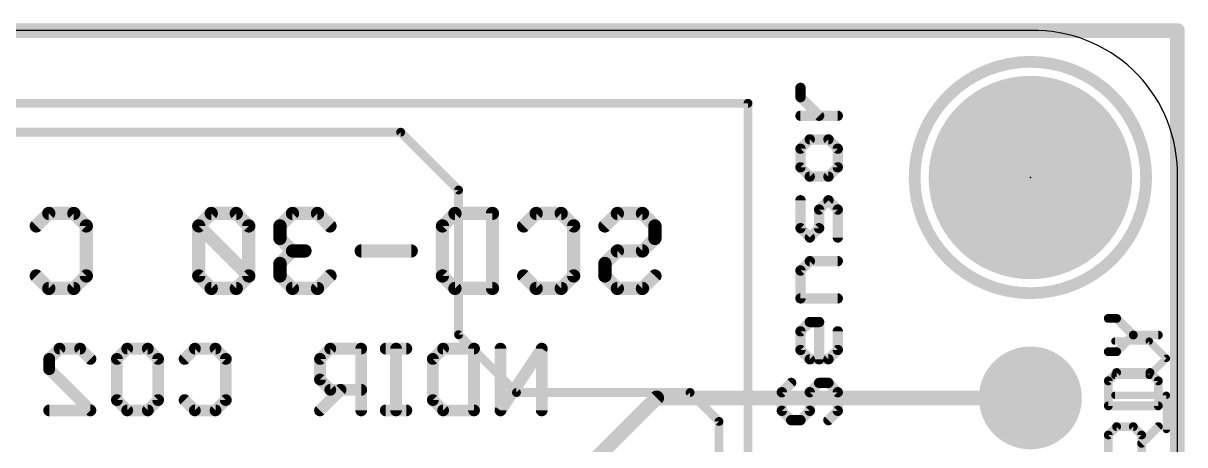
# Model space of a CAD drawing. Extents: x -8.1 to 51, y -8.2 to 25.5.
# Drawn here: x 30.86 to 50.93, y 18.24 to 25.53 of the extents above; entities that cross this region are included whole.
import ezdxf

# ---------------------------------------------------------------- set-up
doc = ezdxf.new("R2010")
doc.units = 0
for name, color, linetype in [('1', 12, 'CONTINUOUS'), ('16', 5, 'CONTINUOUS'), ('17', 110, 'CONTINUOUS'), ('20', 53, 'CONTINUOUS'), ('21', 40, 'CONTINUOUS'), ('22', 6, 'CONTINUOUS'), ('23', 40, 'CONTINUOUS')]:
    doc.layers.add(name, color=color, linetype=linetype)

# ---------------------------------------------------------------- blocks, each defined once
blk = doc.blocks.new('ROUNDP')
at = {"const_width": 0.5}
blk.add_lwpolyline([(0, -0.25, 1), (0, 0.25, 1), (0, -0.25)], format="xyb", dxfattribs=at)

msp = doc.modelspace()

# ---------------------------------------------------------------- linework, layer by layer
at = {"layer": '1', "const_width": 0.254}
for points in [[(50.8, 25.4), (0, 25.4)], [(50.8, 0), (50.8, 25.4)], [(38.481, 15.7266), (41.8044, 19.05)], [(41.8044, 19.05), (48.26, 19.05)]]:
    msp.add_lwpolyline(points, dxfattribs=at)
at = {"layer": '1', "const_width": 0.127}
for points in [[(50.8635, 25.4, 1), (50.7365, 25.4)], [(50.8, 25.3365, 1), (50.8, 25.4635)], [(41.8044, 19.1135, 1), (41.8044, 18.9865)], [(41.8493, 19.0051, 1), (41.7595, 19.0949)], [(48.26, 18.9865, 1), (48.26, 19.1135)]]:
    msp.add_lwpolyline(points, format="xyb", dxfattribs=at)
at = {"layer": '16', "const_width": 0.254}
for points in [[(50.8, 25.4), (0, 25.4)], [(50.8, 0), (50.8, 25.4)]]:
    msp.add_lwpolyline(points, dxfattribs=at)
at = {"layer": '16', "const_width": 0.127}
for points in [[(50.8635, 25.4, 1), (50.7365, 25.4)], [(50.8, 25.3365, 1), (50.8, 25.4635)]]:
    msp.add_lwpolyline(points, format="xyb", dxfattribs=at)
at = {"layer": '20'}
for p, q in [((48.26, 25.4), (2.54, 25.4)), ((50.8, 2.667), (50.8, 22.987))]:
    msp.add_line(p, q, dxfattribs=at)
msp.add_arc((48.3235, 22.9235), 2.4773, 1.4688, 91.4688, dxfattribs=at)
at = {"layer": '21'}
for points, const_width in [([(48.26, 20.86, 1), (48.26, 24.86, 1), (48.26, 20.86)], 0.2032), ([(44.333, 24.4104, 1), (44.2441, 24.4104)], 0.0889), ([(44.32, 24.2809, 1), (44.2572, 24.218)], 0.0889), ([(44.2441, 24.2494, 1), (44.333, 24.2494)], 0.0889), ([(43.4201, 24.143, 1), (43.3439, 24.143)], 0.0762), ([(43.382, 24.1049, 1), (43.382, 24.1811)], 0.0762), ([(44.2886, 23.9719, 1), (44.2886, 23.883)], 0.0889), ([(44.5792, 23.896, 1), (44.642, 23.9589)], 0.0889), ([(44.9326, 23.883, 1), (44.9326, 23.9719)], 0.0889), ([(37.4089, 23.6699, 1), (37.3551, 23.6161)], 0.0762), ([(37.382, 23.6049, 1), (37.382, 23.6811)], 0.0762), ([(44.4496, 23.5634, 1), (44.4496, 23.4745)], 0.0889), ([(44.481, 23.4875, 1), (44.4182, 23.5504)], 0.0889), ([(44.803, 23.5504, 1), (44.7402, 23.4875)], 0.0889), ([(44.7716, 23.4745, 1), (44.7716, 23.5634)], 0.0889), ([(44.333, 23.358, 1), (44.2441, 23.358)], 0.0889), ([(44.2572, 23.3894, 1), (44.32, 23.3265)], 0.0889), ([(44.977, 23.358, 1), (44.8882, 23.358)], 0.0889), ([(44.9012, 23.3265, 1), (44.964, 23.3894)], 0.0889), ([(44.32, 23.0674, 1), (44.2572, 23.0045)], 0.0889), ([(44.2441, 23.036, 1), (44.333, 23.036)], 0.0889), ([(44.8882, 23.036, 1), (44.977, 23.036)], 0.0889), ([(44.964, 23.0045, 1), (44.9012, 23.0674)], 0.0889), ([(44.4496, 22.9194, 1), (44.4496, 22.8305)], 0.0889), ([(44.4182, 22.8435, 1), (44.481, 22.9064)], 0.0889), ([(44.7402, 22.9064, 1), (44.803, 22.8435)], 0.0889), ([(44.7716, 22.8305, 1), (44.7716, 22.9194)], 0.0889), ([(38.4201, 22.643, 1), (38.3439, 22.643)], 0.0762), ([(38.3551, 22.6161, 1), (38.4089, 22.6699)], 0.0762), ([(44.333, 22.4665, 1), (44.2441, 22.4665)], 0.0889), ([(44.803, 22.4979, 1), (44.7402, 22.4351)], 0.0889), ([(44.803, 22.4351, 1), (44.7402, 22.4979)], 0.0889), ([(44.655, 22.3055, 1), (44.5661, 22.3055)], 0.0889), ([(44.5792, 22.3369, 1), (44.642, 22.2741)], 0.0889), ([(44.977, 22.3055, 1), (44.8882, 22.3055)], 0.0889), ([(44.9012, 22.2741, 1), (44.964, 22.3369)], 0.0889), ([(44.32, 22.0149, 1), (44.2572, 21.9521)], 0.0889), ([(44.642, 21.9521, 1), (44.5792, 22.0149)], 0.0889), ([(44.2441, 21.9835, 1), (44.333, 21.9835)], 0.0889), ([(44.4182, 21.8539, 1), (44.481, 21.7911)], 0.0889), ([(44.4182, 21.7911, 1), (44.481, 21.8539)], 0.0889), ([(44.5661, 21.9835, 1), (44.655, 21.9835)], 0.0889), ([(44.8882, 21.8225, 1), (44.977, 21.8225)], 0.0889), ([(44.4496, 21.4585, 1), (44.4496, 21.3696)], 0.0889), ([(44.481, 21.3826, 1), (44.4182, 21.4455)], 0.0889), ([(44.9326, 21.3696, 1), (44.9326, 21.4585)], 0.0889), ([(44.333, 21.2531, 1), (44.2441, 21.2531)], 0.0889), ([(44.2572, 21.2845, 1), (44.32, 21.2216)], 0.0889), ([(44.2886, 20.8145, 1), (44.2886, 20.7256)], 0.0889), ([(44.2441, 20.77, 1), (44.333, 20.77)], 0.0889), ([(44.9326, 20.7256, 1), (44.9326, 20.8145)], 0.0889), ([(49.6055, 20.4623, 1), (49.6055, 20.3861)], 0.0762), ([(49.7765, 20.4511, 1), (49.7226, 20.3972)], 0.0762), ([(49.7495, 20.3861, 1), (49.7495, 20.4623)], 0.0762), ([(44.333, 20.2006, 1), (44.2441, 20.2006)], 0.0889), ([(44.2572, 20.232, 1), (44.32, 20.1692)], 0.0889), ([(44.4496, 20.4061, 1), (44.4496, 20.3171)], 0.0889), ([(44.481, 20.3302, 1), (44.4182, 20.393)], 0.0889), ([(44.655, 20.3616, 1), (44.5661, 20.3616)], 0.0889), ([(44.6106, 20.3171, 1), (44.6106, 20.4061)], 0.0889), ([(44.977, 20.2006, 1), (44.8882, 20.2006)], 0.0889), ([(38.3439, 20.143, 1), (38.4201, 20.143)], 0.0762), ([(38.4089, 20.1699, 1), (38.3551, 20.1161)], 0.0762), ([(50.0376, 20.1742, 1), (50.0376, 20.098)], 0.0762), ([(50.0646, 20.1091, 1), (50.0107, 20.163)], 0.0762), ([(50.0107, 20.1091, 1), (50.0646, 20.163)], 0.0762), ([(50.4698, 20.098, 1), (50.4698, 20.1742)], 0.0762), ([(44.32, 19.91, 1), (44.2572, 19.8472)], 0.0889), ([(44.2441, 19.8786, 1), (44.333, 19.8786)], 0.0889), ([(44.8882, 19.8786, 1), (44.977, 19.8786)], 0.0889), ([(44.964, 19.8472, 1), (44.9012, 19.91)], 0.0889), ([(49.6055, 19.8861, 1), (49.6055, 19.8099)], 0.0762), ([(49.7226, 19.8749, 1), (49.7765, 19.821)], 0.0762), ([(49.7495, 19.8099, 1), (49.7495, 19.8861)], 0.0762), ([(44.4496, 19.762, 1), (44.4496, 19.6731)], 0.0889), ([(44.4182, 19.6862, 1), (44.481, 19.749)], 0.0889), ([(44.5661, 19.7176, 1), (44.655, 19.7176)], 0.0889), ([(44.7402, 19.749, 1), (44.803, 19.6862)], 0.0889), ([(44.7716, 19.6731, 1), (44.7716, 19.762)], 0.0889), ([(49.7495, 19.5268, 1), (49.7495, 19.4506)], 0.0762), ([(49.7765, 19.4617, 1), (49.7226, 19.5156)], 0.0762), ([(50.3527, 19.5156, 1), (50.2988, 19.4617)], 0.0762), ([(50.3257, 19.4506, 1), (50.3257, 19.5268)], 0.0762), ([(44.159, 19.2777, 1), (44.0962, 19.3406)], 0.0889), ([(44.6106, 19.3536, 1), (44.6106, 19.2647)], 0.0889), ([(44.642, 19.2777, 1), (44.5792, 19.3406)], 0.0889), ([(44.803, 19.3406, 1), (44.7402, 19.2777)], 0.0889), ([(44.7716, 19.2647, 1), (44.7716, 19.3536)], 0.0889), ([(49.5785, 19.3716, 1), (49.6324, 19.3177)], 0.0762), ([(49.6436, 19.3446, 1), (49.5674, 19.3446)], 0.0762), ([(50.5079, 19.3446, 1), (50.4317, 19.3446)], 0.0762), ([(50.4429, 19.3177, 1), (50.4967, 19.3716)], 0.0762), ([(39.382, 19.1811, 1), (39.382, 19.1049)], 0.0762), ([(39.3551, 19.1161, 1), (39.4089, 19.1699)], 0.0762), ([(42.4089, 19.1699, 1), (42.3551, 19.1161)], 0.0762), ([(42.382, 19.1049, 1), (42.382, 19.1811)], 0.0762), ([(43.9351, 19.1796, 1), (43.998, 19.1167)], 0.0889), ([(44.011, 19.1481, 1), (43.9221, 19.1481)], 0.0889), ([(44.494, 19.1481, 1), (44.4051, 19.1481)], 0.0889), ([(44.4182, 19.1796, 1), (44.481, 19.1167)], 0.0889), ([(44.977, 19.1481, 1), (44.8882, 19.1481)], 0.0889), ([(44.9012, 19.1167, 1), (44.964, 19.1796)], 0.0889), ([(43.998, 18.8576, 1), (43.9351, 18.7947)], 0.0889), ([(43.9221, 18.8261, 1), (44.011, 18.8261)], 0.0889), ([(44.4051, 18.8261, 1), (44.494, 18.8261)], 0.0889), ([(44.481, 18.7947, 1), (44.4182, 18.8576)], 0.0889), ([(44.8882, 18.8261, 1), (44.977, 18.8261)], 0.0889), ([(44.964, 18.7947, 1), (44.9012, 18.8576)], 0.0889), ([(49.6055, 18.9505, 1), (49.6055, 18.8743)], 0.0762), ([(49.5674, 18.9124, 1), (49.6436, 18.9124)], 0.0762), ([(50.4317, 18.9124, 1), (50.5079, 18.9124)], 0.0762), ([(50.4698, 18.8743, 1), (50.4698, 18.9505)], 0.0762), ([(42.9201, 18.643, 1), (42.8439, 18.643)], 0.0762), ([(42.8551, 18.6161, 1), (42.9089, 18.6699)], 0.0762), ([(44.1276, 18.7096, 1), (44.1276, 18.6207)], 0.0889), ([(44.0962, 18.6337, 1), (44.159, 18.6966)], 0.0889), ([(44.2572, 18.6966, 1), (44.32, 18.6337)], 0.0889), ([(44.2886, 18.6207, 1), (44.2886, 18.7096)], 0.0889), ([(44.7402, 18.6966, 1), (44.803, 18.6337)], 0.0889), ([(49.5785, 18.436, 1), (49.6324, 18.3821)], 0.0762), ([(49.6436, 18.4091, 1), (49.5674, 18.4091)], 0.0762), ([(49.7495, 18.5912, 1), (49.7495, 18.515)], 0.0762), ([(49.7765, 18.5262, 1), (49.7226, 18.5801)], 0.0762), ([(50.0646, 18.5801, 1), (50.0107, 18.5262)], 0.0762), ([(50.0376, 18.515, 1), (50.0376, 18.5912)], 0.0762), ([(50.2198, 18.4091, 1), (50.1436, 18.4091)], 0.0762), ([(50.1547, 18.3821, 1), (50.2086, 18.436)], 0.0762), ([(50.4967, 18.5262, 1), (50.4429, 18.5801)], 0.0762), ([(50.1547, 18.292, 1), (50.2086, 18.2381)], 0.0762)]:
    msp.add_lwpolyline(points, format="xyb", dxfattribs=dict(at, const_width=const_width))
for points, const_width in [([(44.2886, 24.2494), (44.2886, 24.4104)], 0.1778), ([(44.6106, 23.9274), (44.2886, 24.2494)], 0.1778), ([(8.382, 24.143), (43.382, 24.143)], 0.1524), ([(43.382, 24.143), (43.382, 1.143)], 0.1524), ([(44.9326, 23.9274), (44.2886, 23.9274)], 0.1778), ([(13.382, 23.643), (37.382, 23.643)], 0.1524), ([(37.382, 23.643), (38.382, 22.643)], 0.1524), ([(44.4496, 23.519), (44.2886, 23.358)], 0.1778), ([(44.7716, 23.519), (44.4496, 23.519)], 0.1778), ([(44.9326, 23.358), (44.7716, 23.519)], 0.1778), ([(44.2886, 23.358), (44.2886, 23.036)], 0.1778), ([(44.9326, 23.036), (44.9326, 23.358)], 0.1778), ([(44.2886, 23.036), (44.4496, 22.875)], 0.1778), ([(44.7716, 22.875), (44.9326, 23.036)], 0.1778), ([(44.4496, 22.875), (44.7716, 22.875)], 0.1778), ([(38.382, 22.643), (38.382, 20.143)], 0.1524), ([(44.2886, 21.9835), (44.2886, 22.4665)], 0.1778), ([(44.7716, 22.4665), (44.6106, 22.3055)], 0.1778), ([(44.9326, 22.3055), (44.7716, 22.4665)], 0.1778), ([(44.6106, 22.3055), (44.6106, 21.9835)], 0.1778), ([(44.9326, 21.8225), (44.9326, 22.3055)], 0.1778), ([(44.4496, 21.8225), (44.2886, 21.9835)], 0.1778), ([(44.6106, 21.9835), (44.4496, 21.8225)], 0.1778), ([(44.2886, 21.2531), (44.4496, 21.4141)], 0.1778), ([(44.4496, 21.4141), (44.9326, 21.4141)], 0.1778), ([(44.2886, 20.77), (44.2886, 21.2531)], 0.1778), ([(44.9326, 20.77), (44.2886, 20.77)], 0.1778), ([(49.7495, 20.4242), (49.6055, 20.4242)], 0.1524), ([(50.0376, 20.1361), (49.7495, 20.4242)], 0.1524), ([(44.2886, 20.2006), (44.4496, 20.3616)], 0.1778), ([(44.2886, 19.8786), (44.2886, 20.2006)], 0.1778), ([(44.4496, 20.3616), (44.6106, 20.3616)], 0.1778), ([(44.6106, 20.3616), (44.6106, 19.7176)], 0.1778), ([(44.9326, 20.2006), (44.9326, 19.8786)], 0.1778), ([(38.382, 20.143), (39.382, 19.143)], 0.1524), ([(49.7495, 19.848), (50.0376, 20.1361)], 0.1524), ([(50.0376, 20.1361), (50.4698, 20.1361)], 0.1524), ([(44.4496, 19.7176), (44.2886, 19.8786)], 0.1778), ([(44.9326, 19.8786), (44.7716, 19.7176)], 0.1778), ([(49.6055, 19.848), (49.7495, 19.848)], 0.1524), ([(44.7716, 19.7176), (44.4496, 19.7176)], 0.1778), ([(49.7495, 19.4887), (49.6055, 19.3446)], 0.1524), ([(50.3257, 19.4887), (49.7495, 19.4887)], 0.1524), ([(50.4698, 19.3446), (50.3257, 19.4887)], 0.1524), ([(44.1276, 19.3091), (43.9666, 19.1481)], 0.1778), ([(44.4496, 19.1481), (44.6106, 19.3091)], 0.1778), ([(44.6106, 19.3091), (44.7716, 19.3091)], 0.1778), ([(44.7716, 19.3091), (44.9326, 19.1481)], 0.1778), ([(49.6055, 19.3446), (49.6055, 18.9124)], 0.1524), ([(50.4698, 18.9124), (50.4698, 19.3446)], 0.1524), ([(39.382, 19.143), (42.382, 19.143)], 0.1524), ([(42.382, 19.143), (42.882, 18.643)], 0.1524), ([(43.9666, 19.1481), (43.9666, 18.8261)], 0.1778), ([(44.4496, 18.8261), (44.4496, 19.1481)], 0.1778), ([(44.9326, 19.1481), (44.9326, 18.8261)], 0.1778), ([(43.9666, 18.8261), (44.1276, 18.6651)], 0.1778), ([(44.2886, 18.6651), (44.4496, 18.8261)], 0.1778), ([(44.9326, 18.8261), (44.7716, 18.6651)], 0.1778), ([(49.6055, 18.9124), (50.4698, 18.9124)], 0.1524), ([(42.882, 18.643), (42.882, 13.143)], 0.1524), ([(44.1276, 18.6651), (44.2886, 18.6651)], 0.1778), ([(49.6055, 18.4091), (49.7495, 18.5531)], 0.1524), ([(49.6055, 17.9769), (49.6055, 18.4091)], 0.1524), ([(49.7495, 18.5531), (50.0376, 18.5531)], 0.1524), ([(50.0376, 18.5531), (50.1817, 18.4091)], 0.1524), ([(50.1817, 18.265), (50.4698, 18.5531)], 0.1524), ([(50.1817, 18.4091), (50.1817, 17.9769)], 0.1524)]:
    msp.add_lwpolyline(points, dxfattribs=dict(at, const_width=const_width))
at = {"layer": '22'}
for points, const_width in [([(31.0869, 22.0227), (31.303, 22.2388)], 0.2286), ([(31.303, 22.2388), (31.7352, 22.2388)], 0.2286), ([(31.7352, 22.2388), (31.9513, 22.0227)], 0.2286), ([(34.1096, 22.2388), (33.8935, 22.0227)], 0.2286), ([(34.5418, 22.2388), (34.1096, 22.2388)], 0.2286), ([(34.7578, 22.0227), (34.5418, 22.2388)], 0.2286), ([(35.5129, 22.2388), (35.2968, 22.0227)], 0.2286), ([(35.945, 22.2388), (35.5129, 22.2388)], 0.2286), ([(36.1611, 22.0227), (35.945, 22.2388)], 0.2286), ([(38.1033, 22.0227), (38.3194, 22.2388)], 0.2286), ([(38.3194, 22.2388), (38.9677, 22.2388)], 0.2286), ([(38.9677, 22.2388), (38.9677, 20.9423)], 0.2286), ([(39.5066, 22.0227), (39.7227, 22.2388)], 0.2286), ([(39.7227, 22.2388), (40.1549, 22.2388)], 0.2286), ([(40.1549, 22.2388), (40.371, 22.0227)], 0.2286), ([(40.9099, 22.0227), (41.126, 22.2388)], 0.2286), ([(41.126, 22.2388), (41.5581, 22.2388)], 0.2286), ([(41.5581, 22.2388), (41.7742, 22.0227)], 0.2286), ([(31.9513, 22.0227), (31.9513, 21.1584)], 0.2286), ([(33.8935, 22.0227), (33.8935, 21.1584)], 0.2286), ([(34.7578, 21.1584), (33.8935, 22.0227)], 0.2286), ([(34.7578, 21.1584), (34.7578, 22.0227)], 0.2286), ([(35.2968, 22.0227), (35.2968, 21.8066)], 0.2286), ([(38.1033, 21.1584), (38.1033, 22.0227)], 0.2286), ([(40.371, 22.0227), (40.371, 21.1584)], 0.2286), ([(41.7742, 22.0227), (41.7742, 21.8066)], 0.2286), ([(35.2968, 21.8066), (35.5129, 21.5906)], 0.2286), ([(41.7742, 21.8066), (41.5581, 21.5906)], 0.2286), ([(35.5129, 21.5906), (35.2968, 21.3745)], 0.2286), ([(35.5129, 21.5906), (35.729, 21.5906)], 0.2286), ([(37.5644, 21.5906), (36.7001, 21.5906)], 0.2286), ([(41.126, 21.5906), (40.9099, 21.3745)], 0.2286), ([(41.5581, 21.5906), (41.126, 21.5906)], 0.2286), ([(35.2968, 21.3745), (35.2968, 21.1584)], 0.2286), ([(40.9099, 21.3745), (40.9099, 21.1584)], 0.2286), ([(31.303, 20.9423), (31.0869, 21.1584)], 0.2286), ([(31.9513, 21.1584), (31.7352, 20.9423)], 0.2286), ([(33.8935, 21.1584), (34.1096, 20.9423)], 0.2286), ([(34.5418, 20.9423), (34.7578, 21.1584)], 0.2286), ([(35.2968, 21.1584), (35.5129, 20.9423)], 0.2286), ([(35.945, 20.9423), (36.1611, 21.1584)], 0.2286), ([(38.3194, 20.9423), (38.1033, 21.1584)], 0.2286), ([(39.7227, 20.9423), (39.5066, 21.1584)], 0.2286), ([(40.371, 21.1584), (40.1549, 20.9423)], 0.2286), ([(40.9099, 21.1584), (41.126, 20.9423)], 0.2286), ([(41.5581, 20.9423), (41.7742, 21.1584)], 0.2286), ([(31.7352, 20.9423), (31.303, 20.9423)], 0.2286), ([(34.1096, 20.9423), (34.5418, 20.9423)], 0.2286), ([(35.5129, 20.9423), (35.945, 20.9423)], 0.2286), ([(38.9677, 20.9423), (38.3194, 20.9423)], 0.2286), ([(40.1549, 20.9423), (39.7227, 20.9423)], 0.2286), ([(41.126, 20.9423), (41.5581, 20.9423)], 0.2286), ([(49.7197, 20.0314), (50.3129, 20.0314)], 0.127), ([(50.3129, 20.0314), (50.6095, 19.7348)], 0.127), ([(31.3107, 19.7239), (31.4886, 19.9018)], 0.2032), ([(31.4886, 19.9018), (31.8445, 19.9018)], 0.2032), ([(31.8445, 19.9018), (32.0225, 19.7239)], 0.2032), ([(32.4801, 19.7239), (32.658, 19.9018)], 0.2032), ([(32.658, 19.9018), (33.0139, 19.9018)], 0.2032), ([(33.0139, 19.9018), (33.1919, 19.7239)], 0.2032), ([(33.6495, 19.7239), (33.8274, 19.9018)], 0.2032), ([(33.8274, 19.9018), (34.1833, 19.9018)], 0.2032), ([(34.1833, 19.9018), (34.3613, 19.7239)], 0.2032), ([(36.1662, 19.9018), (35.9882, 19.7239)], 0.2032), ([(36.7001, 19.9018), (36.1662, 19.9018)], 0.2032), ([(36.7001, 18.8341), (36.7001, 19.9018)], 0.2032), ([(37.4796, 19.9018), (37.1237, 19.9018)], 0.2032), ([(37.3017, 18.8341), (37.3017, 19.9018)], 0.2032), ([(37.9372, 19.7239), (38.1152, 19.9018)], 0.2032), ([(38.1152, 19.9018), (38.649, 19.9018)], 0.2032), ([(38.649, 19.9018), (38.649, 18.8341)], 0.2032), ([(39.8184, 19.9018), (39.1066, 18.8341)], 0.2032), ([(39.1066, 18.8341), (39.1066, 19.9018)], 0.2032), ([(39.8184, 18.8341), (39.8184, 19.9018)], 0.2032), ([(31.3107, 19.5459), (31.3107, 19.7239)], 0.2032), ([(32.4801, 19.0121), (32.4801, 19.7239)], 0.2032), ([(33.1919, 19.7239), (33.1919, 19.0121)], 0.2032), ([(34.3613, 19.7239), (34.3613, 19.0121)], 0.2032), ([(35.9882, 19.7239), (35.9882, 19.368)], 0.2032), ([(37.9372, 19.0121), (37.9372, 19.7239)], 0.2032), ([(50.6095, 19.7348), (50.3129, 19.4382)], 0.127), ([(32.0225, 18.8341), (31.3107, 19.5459)], 0.2032), ([(35.9882, 19.368), (36.1662, 19.19)], 0.2032), ([(50.3129, 19.4382), (49.7197, 19.4382)], 0.127), ([(36.3441, 19.19), (35.9882, 18.8341)], 0.2032), ([(36.1662, 19.19), (36.7001, 19.19)], 0.2032), ([(32.658, 18.8341), (32.4801, 19.0121)], 0.2032), ([(33.1919, 19.0121), (33.0139, 18.8341)], 0.2032), ([(33.8274, 18.8341), (33.6495, 19.0121)], 0.2032), ([(34.3613, 19.0121), (34.1833, 18.8341)], 0.2032), ([(38.1152, 18.8341), (37.9372, 19.0121)], 0.2032), ([(49.7197, 19.0959), (50.6095, 19.0959)], 0.127), ([(50.6095, 19.0959), (50.6095, 18.5027)], 0.127), ([(31.3107, 18.8341), (32.0225, 18.8341)], 0.2032), ([(33.0139, 18.8341), (32.658, 18.8341)], 0.2032), ([(34.1833, 18.8341), (33.8274, 18.8341)], 0.2032), ([(37.4796, 18.8341), (37.1237, 18.8341)], 0.2032), ([(38.649, 18.8341), (38.1152, 18.8341)], 0.2032)]:
    msp.add_lwpolyline(points, dxfattribs=dict(at, const_width=const_width))
for points, const_width in [([(31.303, 22.296, 1), (31.303, 22.1817)], 0.1143), ([(31.3434, 22.1984, 1), (31.2626, 22.2792)], 0.1143), ([(31.7756, 22.2792, 1), (31.6948, 22.1984)], 0.1143), ([(31.7352, 22.1817, 1), (31.7352, 22.296)], 0.1143), ([(34.1096, 22.296, 1), (34.1096, 22.1817)], 0.1143), ([(34.15, 22.1984, 1), (34.0692, 22.2792)], 0.1143), ([(34.5822, 22.2792, 1), (34.5013, 22.1984)], 0.1143), ([(34.5418, 22.1817, 1), (34.5418, 22.296)], 0.1143), ([(35.5129, 22.296, 1), (35.5129, 22.1817)], 0.1143), ([(35.5533, 22.1984, 1), (35.4725, 22.2792)], 0.1143), ([(35.9854, 22.2792, 1), (35.9046, 22.1984)], 0.1143), ([(35.945, 22.1817, 1), (35.945, 22.296)], 0.1143), ([(38.3194, 22.296, 1), (38.3194, 22.1817)], 0.1143), ([(38.3598, 22.1984, 1), (38.279, 22.2792)], 0.1143), ([(39.0248, 22.2388, 1), (38.9105, 22.2388)], 0.1143), ([(38.9677, 22.1817, 1), (38.9677, 22.296)], 0.1143), ([(39.7227, 22.296, 1), (39.7227, 22.1817)], 0.1143), ([(39.7631, 22.1984, 1), (39.6823, 22.2792)], 0.1143), ([(40.1953, 22.2792, 1), (40.1145, 22.1984)], 0.1143), ([(40.1549, 22.1817, 1), (40.1549, 22.296)], 0.1143), ([(41.126, 22.296, 1), (41.126, 22.1817)], 0.1143), ([(41.1664, 22.1984, 1), (41.0856, 22.2792)], 0.1143), ([(41.5986, 22.2792, 1), (41.5177, 22.1984)], 0.1143), ([(41.5581, 22.1817, 1), (41.5581, 22.296)], 0.1143), ([(31.0465, 22.0631, 1), (31.1274, 21.9823)], 0.1143), ([(32.0084, 22.0227, 1), (31.8941, 22.0227)], 0.1143), ([(31.9109, 21.9823, 1), (31.9917, 22.0631)], 0.1143), ([(33.9507, 22.0227, 1), (33.8364, 22.0227)], 0.1143), ([(33.9339, 22.0631, 1), (33.8531, 21.9823)], 0.1143), ([(33.8531, 22.0631, 1), (33.9339, 21.9823)], 0.1143), ([(34.815, 22.0227, 1), (34.7007, 22.0227)], 0.1143), ([(34.7174, 21.9823, 1), (34.7983, 22.0631)], 0.1143), ([(35.3539, 22.0227, 1), (35.2396, 22.0227)], 0.1143), ([(35.2564, 22.0631, 1), (35.3372, 21.9823)], 0.1143), ([(36.1207, 21.9823, 1), (36.2015, 22.0631)], 0.1143), ([(38.1605, 22.0227, 1), (38.0462, 22.0227)], 0.1143), ([(38.0629, 22.0631, 1), (38.1437, 21.9823)], 0.1143), ([(39.4662, 22.0631, 1), (39.547, 21.9823)], 0.1143), ([(40.4281, 22.0227, 1), (40.3138, 22.0227)], 0.1143), ([(40.3305, 21.9823, 1), (40.4114, 22.0631)], 0.1143), ([(40.8695, 22.0631, 1), (40.9503, 21.9823)], 0.1143), ([(41.8314, 22.0227, 1), (41.7171, 22.0227)], 0.1143), ([(41.7338, 21.9823, 1), (41.8146, 22.0631)], 0.1143), ([(35.3372, 21.847, 1), (35.2564, 21.7662)], 0.1143), ([(41.8146, 21.7662, 1), (41.7338, 21.847)], 0.1143), ([(35.2396, 21.8066, 1), (35.3539, 21.8066)], 0.1143), ([(35.5129, 21.6477, 1), (35.5129, 21.5334)], 0.1143), ([(35.5533, 21.5501, 1), (35.4725, 21.631)], 0.1143), ([(35.4725, 21.5501, 1), (35.5533, 21.631)], 0.1143), ([(35.729, 21.5334, 1), (35.729, 21.6477)], 0.1143), ([(36.7001, 21.6477, 1), (36.7001, 21.5334)], 0.1143), ([(37.5644, 21.5334, 1), (37.5644, 21.6477)], 0.1143), ([(41.126, 21.6477, 1), (41.126, 21.5334)], 0.1143), ([(41.1664, 21.5501, 1), (41.0856, 21.631)], 0.1143), ([(41.5177, 21.631, 1), (41.5986, 21.5501)], 0.1143), ([(41.5581, 21.5334, 1), (41.5581, 21.6477)], 0.1143), ([(41.7171, 21.8066, 1), (41.8314, 21.8066)], 0.1143), ([(35.3539, 21.3745, 1), (35.2396, 21.3745)], 0.1143), ([(35.2564, 21.4149, 1), (35.3372, 21.3341)], 0.1143), ([(40.967, 21.3745, 1), (40.8527, 21.3745)], 0.1143), ([(40.8695, 21.4149, 1), (40.9503, 21.3341)], 0.1143), ([(31.1274, 21.1988, 1), (31.0465, 21.118)], 0.1143), ([(31.9917, 21.118, 1), (31.9109, 21.1988)], 0.1143), ([(33.9339, 21.1988, 1), (33.8531, 21.118)], 0.1143), ([(34.7983, 21.118, 1), (34.7174, 21.1988)], 0.1143), ([(35.3372, 21.1988, 1), (35.2564, 21.118)], 0.1143), ([(36.2015, 21.118, 1), (36.1207, 21.1988)], 0.1143), ([(38.1437, 21.1988, 1), (38.0629, 21.118)], 0.1143), ([(39.547, 21.1988, 1), (39.4662, 21.118)], 0.1143), ([(40.4114, 21.118, 1), (40.3305, 21.1988)], 0.1143), ([(40.9503, 21.1988, 1), (40.8695, 21.118)], 0.1143), ([(41.8146, 21.118, 1), (41.7338, 21.1988)], 0.1143), ([(31.8941, 21.1584, 1), (32.0084, 21.1584)], 0.1143), ([(33.8364, 21.1584, 1), (33.9507, 21.1584)], 0.1143), ([(34.7007, 21.1584, 1), (34.815, 21.1584)], 0.1143), ([(34.7174, 21.118, 1), (34.7983, 21.1988)], 0.1143), ([(35.2396, 21.1584, 1), (35.3539, 21.1584)], 0.1143), ([(38.0462, 21.1584, 1), (38.1605, 21.1584)], 0.1143), ([(40.3138, 21.1584, 1), (40.4281, 21.1584)], 0.1143), ([(40.8527, 21.1584, 1), (40.967, 21.1584)], 0.1143), ([(31.303, 20.9994, 1), (31.303, 20.8851)], 0.1143), ([(31.2626, 20.9019, 1), (31.3434, 20.9827)], 0.1143), ([(31.6948, 20.9827, 1), (31.7756, 20.9019)], 0.1143), ([(31.7352, 20.8851, 1), (31.7352, 20.9994)], 0.1143), ([(34.1096, 20.9994, 1), (34.1096, 20.8851)], 0.1143), ([(34.0692, 20.9019, 1), (34.15, 20.9827)], 0.1143), ([(34.5013, 20.9827, 1), (34.5822, 20.9019)], 0.1143), ([(34.5418, 20.8851, 1), (34.5418, 20.9994)], 0.1143), ([(35.5129, 20.9994, 1), (35.5129, 20.8851)], 0.1143), ([(35.4725, 20.9019, 1), (35.5533, 20.9827)], 0.1143), ([(35.9046, 20.9827, 1), (35.9854, 20.9019)], 0.1143), ([(35.945, 20.8851, 1), (35.945, 20.9994)], 0.1143), ([(38.3194, 20.9994, 1), (38.3194, 20.8851)], 0.1143), ([(38.279, 20.9019, 1), (38.3598, 20.9827)], 0.1143), ([(38.9105, 20.9423, 1), (39.0248, 20.9423)], 0.1143), ([(38.9677, 20.8851, 1), (38.9677, 20.9994)], 0.1143), ([(39.7227, 20.9994, 1), (39.7227, 20.8851)], 0.1143), ([(39.6823, 20.9019, 1), (39.7631, 20.9827)], 0.1143), ([(40.1145, 20.9827, 1), (40.1953, 20.9019)], 0.1143), ([(40.1549, 20.8851, 1), (40.1549, 20.9994)], 0.1143), ([(41.126, 20.9994, 1), (41.126, 20.8851)], 0.1143), ([(41.0856, 20.9019, 1), (41.1664, 20.9827)], 0.1143), ([(41.5177, 20.9827, 1), (41.5986, 20.9019)], 0.1143), ([(41.5581, 20.8851, 1), (41.5581, 20.9994)], 0.1143), ([(49.7197, 20.0631, 1), (49.7197, 19.9996)], 0.0635), ([(50.3354, 20.0538, 1), (50.2905, 20.0089)], 0.0635), ([(50.3129, 19.9996, 1), (50.3129, 20.0631)], 0.0635), ([(31.4886, 19.9526, 1), (31.4886, 19.851)], 0.1016), ([(31.5245, 19.8659, 1), (31.4527, 19.9377)], 0.1016), ([(31.8804, 19.9377, 1), (31.8086, 19.8659)], 0.1016), ([(31.8445, 19.851, 1), (31.8445, 19.9526)], 0.1016), ([(32.658, 19.9526, 1), (32.658, 19.851)], 0.1016), ([(32.6939, 19.8659, 1), (32.6221, 19.9377)], 0.1016), ([(33.0498, 19.9377, 1), (32.978, 19.8659)], 0.1016), ([(33.0139, 19.851, 1), (33.0139, 19.9526)], 0.1016), ([(33.8274, 19.9526, 1), (33.8274, 19.851)], 0.1016), ([(33.8633, 19.8659, 1), (33.7915, 19.9377)], 0.1016), ([(34.2192, 19.9377, 1), (34.1474, 19.8659)], 0.1016), ([(34.1833, 19.851, 1), (34.1833, 19.9526)], 0.1016), ([(36.1662, 19.9526, 1), (36.1662, 19.851)], 0.1016), ([(36.2021, 19.8659, 1), (36.1303, 19.9377)], 0.1016), ([(36.7509, 19.9018, 1), (36.6493, 19.9018)], 0.1016), ([(36.7001, 19.851, 1), (36.7001, 19.9526)], 0.1016), ([(37.1237, 19.9526, 1), (37.1237, 19.851)], 0.1016), ([(37.3525, 19.9018, 1), (37.2509, 19.9018)], 0.1016), ([(37.4796, 19.851, 1), (37.4796, 19.9526)], 0.1016), ([(38.1152, 19.9526, 1), (38.1152, 19.851)], 0.1016), ([(38.1511, 19.8659, 1), (38.0793, 19.9377)], 0.1016), ([(38.6998, 19.9018, 1), (38.5982, 19.9018)], 0.1016), ([(38.649, 19.851, 1), (38.649, 19.9526)], 0.1016), ([(39.1574, 19.9018, 1), (39.0558, 19.9018)], 0.1016), ([(39.8692, 19.9018, 1), (39.7676, 19.9018)], 0.1016), ([(39.8607, 19.8736, 1), (39.7762, 19.93)], 0.1016), ([(31.2747, 19.7598, 1), (31.3466, 19.6879)], 0.1016), ([(31.3615, 19.7239, 1), (31.2599, 19.7239)], 0.1016), ([(31.9865, 19.6879, 1), (32.0584, 19.7598)], 0.1016), ([(32.4441, 19.7598, 1), (32.516, 19.6879)], 0.1016), ([(32.5309, 19.7239, 1), (32.4293, 19.7239)], 0.1016), ([(33.2427, 19.7239, 1), (33.1411, 19.7239)], 0.1016), ([(33.1559, 19.6879, 1), (33.2278, 19.7598)], 0.1016), ([(33.6135, 19.7598, 1), (33.6854, 19.6879)], 0.1016), ([(34.4121, 19.7239, 1), (34.3105, 19.7239)], 0.1016), ([(34.3253, 19.6879, 1), (34.3972, 19.7598)], 0.1016), ([(36.039, 19.7239, 1), (35.9374, 19.7239)], 0.1016), ([(35.9523, 19.7598, 1), (36.0242, 19.6879)], 0.1016), ([(37.988, 19.7239, 1), (37.8864, 19.7239)], 0.1016), ([(37.9013, 19.7598, 1), (37.9732, 19.6879)], 0.1016), ([(50.632, 19.7123, 1), (50.587, 19.7572)], 0.0635), ([(50.587, 19.7123, 1), (50.632, 19.7572)], 0.0635), ([(31.3466, 19.5818, 1), (31.2747, 19.51)], 0.1016), ([(31.2599, 19.5459, 1), (31.3615, 19.5459)], 0.1016), ([(36.0242, 19.4039, 1), (35.9523, 19.332)], 0.1016), ([(49.7197, 19.47, 1), (49.7197, 19.4065)], 0.0635), ([(50.2905, 19.4607, 1), (50.3354, 19.4158)], 0.0635), ([(50.3129, 19.4065, 1), (50.3129, 19.47)], 0.0635), ([(35.9374, 19.368, 1), (36.039, 19.368)], 0.1016), ([(36.1662, 19.2408, 1), (36.1662, 19.1392)], 0.1016), ([(36.1303, 19.1541, 1), (36.2021, 19.2259)], 0.1016), ([(36.3801, 19.1541, 1), (36.3082, 19.2259)], 0.1016), ([(36.7001, 19.1392, 1), (36.7001, 19.2408)], 0.1016), ([(32.516, 19.048, 1), (32.4441, 18.9761)], 0.1016), ([(32.4293, 19.0121, 1), (32.5309, 19.0121)], 0.1016), ([(33.1411, 19.0121, 1), (33.2427, 19.0121)], 0.1016), ([(33.2278, 18.9761, 1), (33.1559, 19.048)], 0.1016), ([(33.6854, 19.048, 1), (33.6135, 18.9761)], 0.1016), ([(34.3105, 19.0121, 1), (34.4121, 19.0121)], 0.1016), ([(34.3972, 18.9761, 1), (34.3253, 19.048)], 0.1016), ([(37.9732, 19.048, 1), (37.9013, 18.9761)], 0.1016), ([(37.8864, 19.0121, 1), (37.988, 19.0121)], 0.1016), ([(49.7197, 19.1276, 1), (49.7197, 19.0641)], 0.0635), ([(50.6413, 19.0959, 1), (50.5778, 19.0959)], 0.0635), ([(50.6095, 19.0641, 1), (50.6095, 19.1276)], 0.0635), ([(31.3107, 18.8849, 1), (31.3107, 18.7833)], 0.1016), ([(31.9865, 18.7982, 1), (32.0584, 18.87)], 0.1016), ([(32.0225, 18.7833, 1), (32.0225, 18.8849)], 0.1016), ([(32.658, 18.8849, 1), (32.658, 18.7833)], 0.1016), ([(32.6221, 18.7982, 1), (32.6939, 18.87)], 0.1016), ([(32.978, 18.87, 1), (33.0498, 18.7982)], 0.1016), ([(33.0139, 18.7833, 1), (33.0139, 18.8849)], 0.1016), ([(33.8274, 18.8849, 1), (33.8274, 18.7833)], 0.1016), ([(33.7915, 18.7982, 1), (33.8633, 18.87)], 0.1016), ([(34.1474, 18.87, 1), (34.2192, 18.7982)], 0.1016), ([(34.1833, 18.7833, 1), (34.1833, 18.8849)], 0.1016), ([(35.9523, 18.87, 1), (36.0242, 18.7982)], 0.1016), ([(36.6493, 18.8341, 1), (36.7509, 18.8341)], 0.1016), ([(37.1237, 18.8849, 1), (37.1237, 18.7833)], 0.1016), ([(37.2509, 18.8341, 1), (37.3525, 18.8341)], 0.1016), ([(37.4796, 18.7833, 1), (37.4796, 18.8849)], 0.1016), ([(38.1152, 18.8849, 1), (38.1152, 18.7833)], 0.1016), ([(38.0793, 18.7982, 1), (38.1511, 18.87)], 0.1016), ([(38.5982, 18.8341, 1), (38.6998, 18.8341)], 0.1016), ([(38.649, 18.7833, 1), (38.649, 18.8849)], 0.1016), ([(39.0558, 18.8341, 1), (39.1574, 18.8341)], 0.1016), ([(39.0644, 18.8623, 1), (39.1489, 18.8059)], 0.1016), ([(39.7676, 18.8341, 1), (39.8692, 18.8341)], 0.1016), ([(50.5778, 18.5027, 1), (50.6413, 18.5027)], 0.0635)]:
    msp.add_lwpolyline(points, format="xyb", dxfattribs=dict(at, const_width=const_width))
at = {"layer": '23'}
msp.add_point((48.26, 22.86), dxfattribs=at)

# ---------------------------------------------------------------- block references
at = {"layer": '17', "xscale": 3.516, "yscale": 3.516}
msp.add_blockref('ROUNDP', (48.26, 22.86), dxfattribs=at)
msp.add_blockref('ROUNDP', (48.26, 22.86), dxfattribs=at)
at = {"layer": '17', "xscale": 1.778, "yscale": 1.778, "rotation": 180}
msp.add_blockref('ROUNDP', (48.26, 19.05), dxfattribs=at)
msp.add_blockref('ROUNDP', (48.26, 19.05), dxfattribs=at)

doc.saveas('drawing.dxf')
